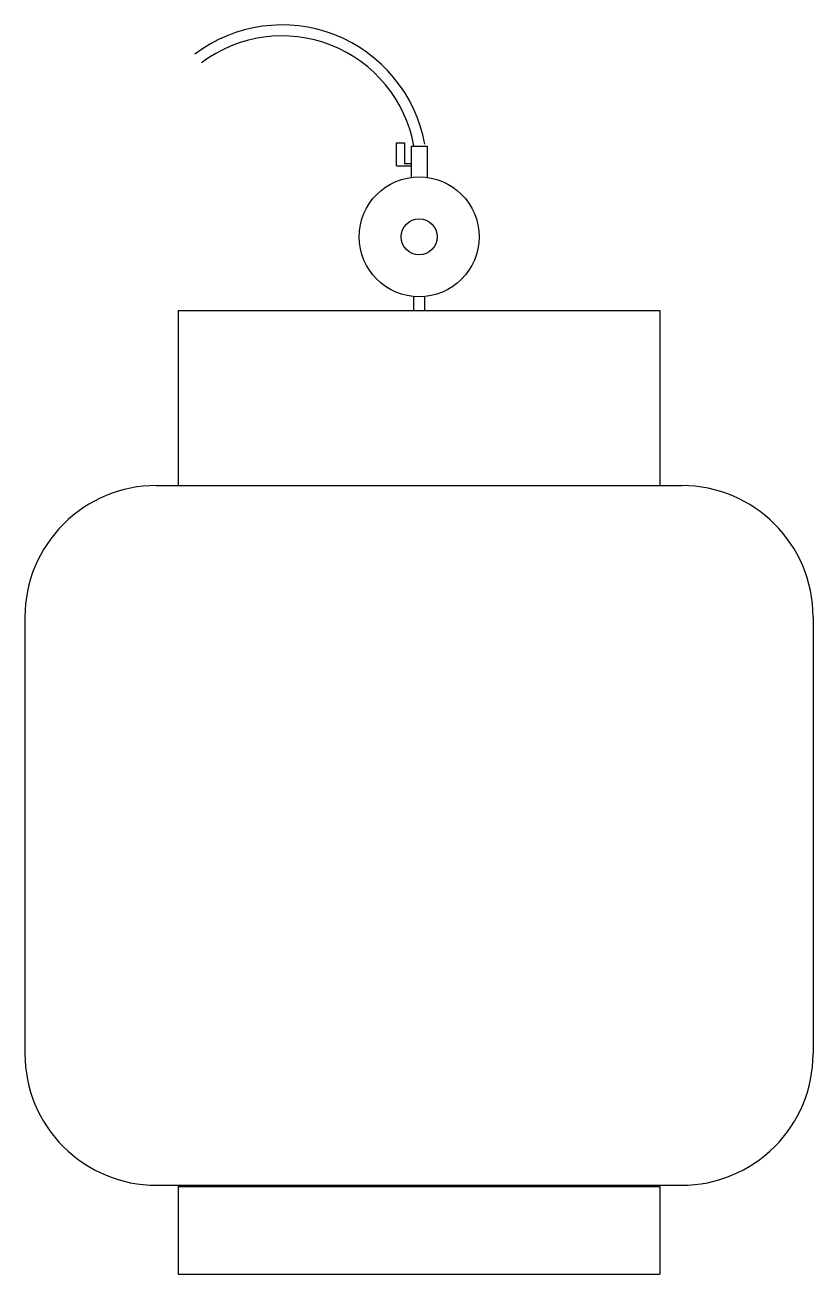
# Model space of a CAD drawing. Header units: metres. Extents: x -0.18 to 0.18, y 0 to 0.57.
import ezdxf

# ---------------------------------------------------------------- set-up
doc = ezdxf.new("R2010")
doc.units = ezdxf.units.M

msp = doc.modelspace()

# ---------------------------------------------------------------- linework, layer by layer
for p, q in [((-0.01020790330241539, 0.5059082466913765), (-0.01020790330241539, 0.5165101866525106)), ((-0.01020790330241539, 0.5165101866525106), (-0.006622479689696092, 0.5165101866525106)), ((-0.006622479689696092, 0.5165101866525106), (-0.006622479689696092, 0.5071082466913595)), ((-0.003501532388440864, 0.5150005143576948), (0.003898467611548995, 0.5150005143576664)), ((-0.003501532388440864, 0.5005763633837432), (-0.003501532388440864, 0.5150005143576664)), ((0.003898467611548995, 0.5008251910975048), (0.003898467611548995, 0.5150005143576664)), ((-0.01020790330241539, 0.5059082466913765), (-0.003501532388440864, 0.5059082466913765)), ((-0.006622479689667671, 0.5071082466913595), (-0.003501532388440864, 0.5071082466913595)), ((-0.002301532388457872, 0.4398544367840032), (-0.002301532388457872, 0.4463848132238581)), ((0.002698467611537581, 0.4398544367840032), (0.002698467611537581, 0.4462178183200649)), ((-0.1100000000000136, 0.4400000000000261), (0.1099999999999852, 0.4400000000000261)), ((-0.1100000000000136, 0.4400000000000261), (-0.1100000000000136, 0.3600000000000136)), ((0.1099999999999852, 0.4400000000000261), (0.1099999999999852, 0.3600000000000136)), ((-0.120000000000033, 0.3600000000000136), (0.1199999999999761, 0.3600000000000136)), ((-0.1800000000000352, 0.3000000000000114), (-0.1800000000000352, 0.2603364145833211)), ((0.1799999999999784, 0.3000000000000114), (0.1800000000000068, 0.2603364145833211)), ((-0.1800000000000352, 0.2603364145833211), (-0.1800000000000352, 0.1005240787823709)), ((0.1800000000000068, 0.2603364145833211), (0.1800000000000068, 0.1005240787823993)), ((-0.120000000000033, 0.04052407878236863), (0.1200000000000045, 0.04052407878239705)), ((-0.1100000000000136, 0.04000000000002046), (-0.1100000000000136, 2.842170943040401e-14)), ((-0.1100000000000136, 0.04000000000002046), (0.1099999999999852, 0.04000000000002046)), ((0.1099999999999852, 0.04000000000002046), (0.1099999999999852, 2.842170943040401e-14)), ((-0.1100000000000136, 0), (0.1099999999999852, 2.842170943040401e-14))]:
    msp.add_line(p, q)
for centre, radius in [((7.293010230569053e-05, 0.4735798394316078), 0.02737894252032902), ((7.293010230569053e-05, 0.4735803537892593), 0.008205547651868983)]:
    msp.add_circle(centre, radius)
for centre, radius, start, end in [((-0.06256077221161149, 0.5040476447010747), 0.06624656184454399, 10.30175780779246, 126.9834447499396), ((-0.06256077221161149, 0.5040476447010747), 0.06124656184454398, 10.30175780779246, 126.9834447499396), ((-0.120000000000033, 0.3000000000000114), 0.06, 89.99999999999675, 180), ((0.1199999999999761, 0.3000000000000114), 0.06, 9.770663981455924e-12, 89.99999999999675), ((-0.120000000000033, 0.1005240787823709), 0.06, 180, 270.0000000000032), ((0.1200000000000045, 0.1005240787823993), 0.06, 270, 4.885331990727962e-12)]:
    msp.add_arc(centre, radius, start, end)

doc.saveas('drawing.dxf')
